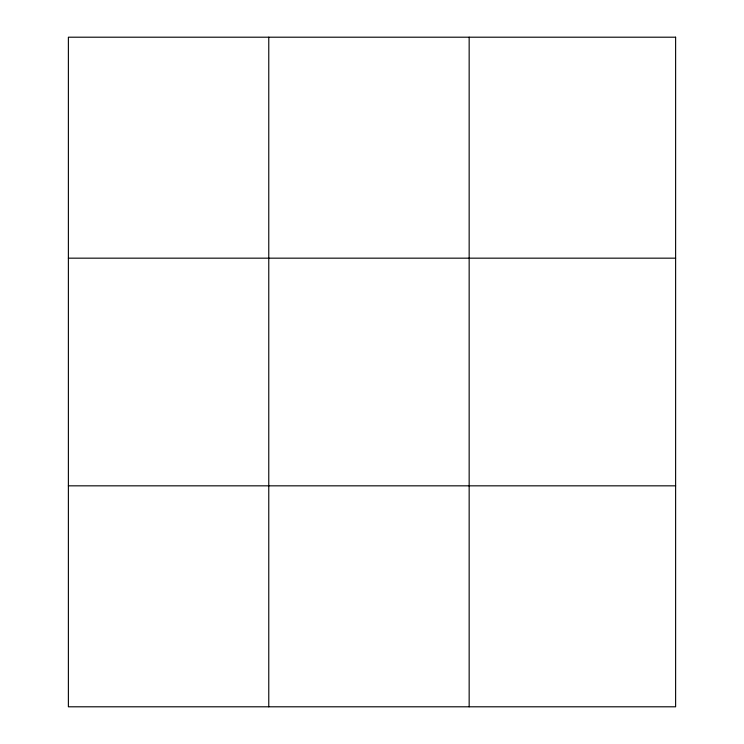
<?xml version="1.0" encoding="UTF-8"?>
<svg xmlns="http://www.w3.org/2000/svg" width="744" height="744" viewBox="0 0 744 744"><rect width="100%" height="100%" fill="white"/><g stroke="black" fill="none" stroke-linecap="round" stroke-linejoin="round"><path stroke-width="1.12" d="M268.77 706.8L268.77 37.2M469.157 706.8L469.157 37.2M68.383 258.168L675.617 258.168M68.383 485.832L675.617 485.832M675.617 37.2L675.617 706.8L68.383 706.8L68.383 37.2L675.617 37.2"/></g></svg>
